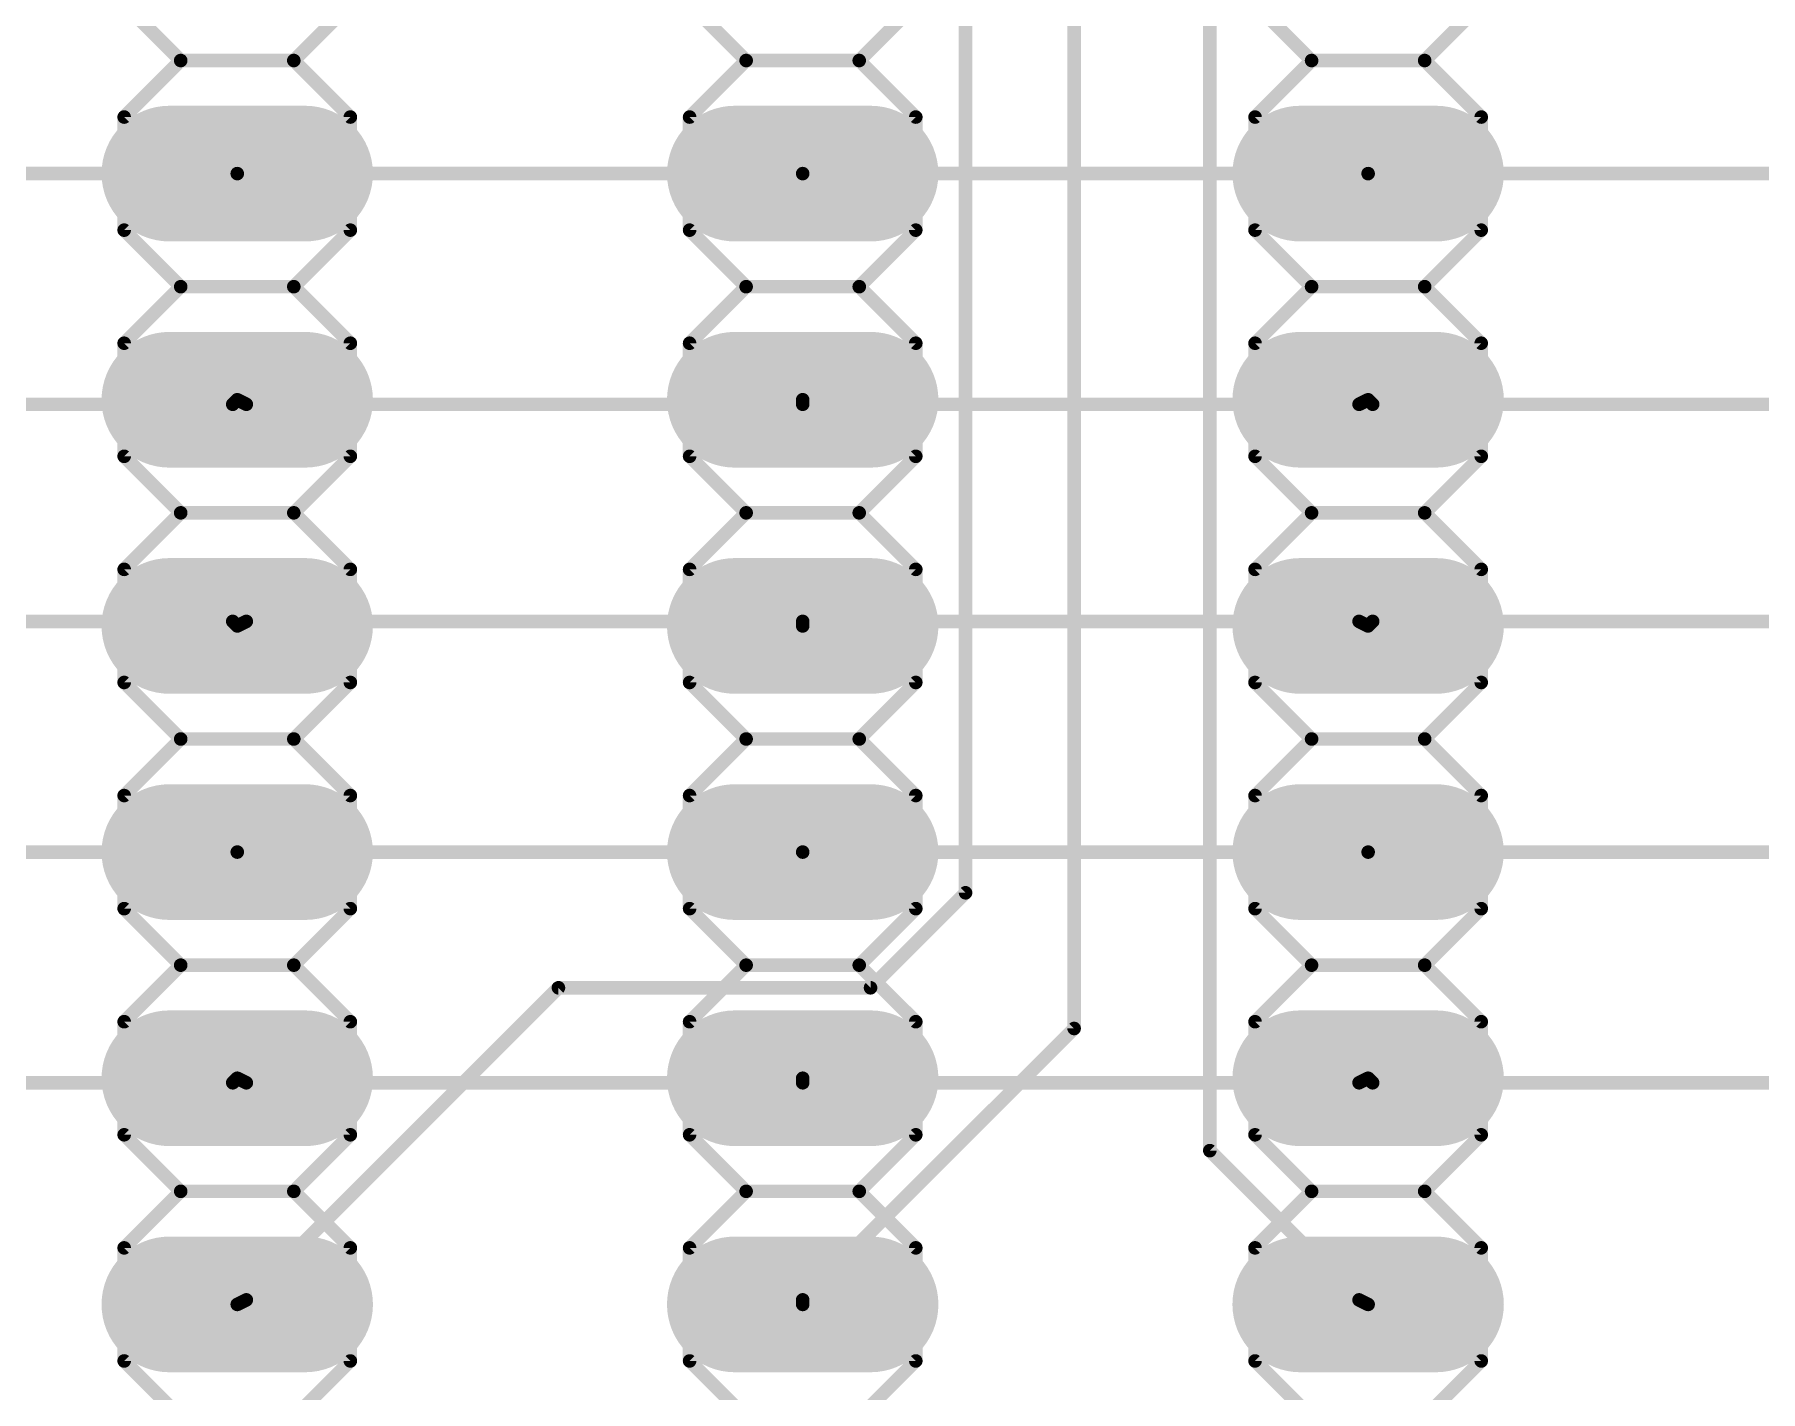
# Model space of a CAD drawing. Extents: x 0 to 5.05, y 0 to 4.04.
# Drawn here: x 1.31 to 2.073, y 0.812 to 1.412 of the extents above; entities that cross this region are included whole.
import ezdxf

# ---------------------------------------------------------------- set-up
doc = ezdxf.new("R2010")
doc.units = 0
for name, color, linetype in [('1', 12, 'CONTINUOUS'), ('16', 132, 'CONTINUOUS'), ('17', 110, 'CONTINUOUS'), ('21', 253, 'CONTINUOUS'), ('23', 53, 'CONTINUOUS'), ('51', 253, 'CONTINUOUS')]:
    doc.layers.add(name, color=color, linetype=linetype)

# ---------------------------------------------------------------- blocks, each defined once
blk = doc.blocks.new('RECT')
blk.add_solid([(-0.5, -0.5), (0.5, -0.5), (-0.5, 0.5), (0.5, 0.5)])
blk = doc.blocks.new('LONGP100')
at = {"const_width": 1}
blk.add_lwpolyline([(-0.5, 0), (0.5, 0)], dxfattribs=at)
at = {"const_width": 0.5}
for points in [[(-0.5, 0.25, 1), (-0.5, -0.25)], [(0.5, -0.25, 1), (0.5, 0.25)]]:
    blk.add_lwpolyline(points, format="xyb", dxfattribs=at)

msp = doc.modelspace()

# ---------------------------------------------------------------- linework, layer by layer
at = {"layer": '1', "const_width": 0.006}
for points in [[(1.722, 1.032), (1.722, 2.13)], [(1.83, 0.918), (1.83, 1.866)], [(1.77, 0.972), (1.77, 1.824)], [(1.4, 1.35), (1.15, 1.35)], [(1.4, 1.35), (1.65, 1.35)], [(2.15, 1.35), (1.9, 1.35)], [(1.398, 1.248), (1.4, 1.25)], [(1.404, 1.248), (1.4, 1.25)], [(1.65, 1.248), (1.65, 1.25)], [(1.902, 1.248), (1.9, 1.25)], [(1.398, 1.248), (1.152, 1.248)], [(1.404, 1.248), (1.65, 1.248)], [(2.148, 1.248), (1.902, 1.248)], [(1.398, 1.152), (1.152, 1.152)], [(1.398, 1.152), (1.4, 1.15)], [(1.404, 1.152), (1.4, 1.15)], [(1.404, 1.152), (1.65, 1.152)], [(1.65, 1.152), (1.65, 1.15)], [(1.902, 1.152), (1.9, 1.15)], [(2.148, 1.152), (1.902, 1.152)], [(1.4, 1.05), (1.15, 1.05)], [(1.4, 1.05), (1.65, 1.05)], [(2.15, 1.05), (1.9, 1.05)], [(1.68, 0.99), (1.722, 1.032)], [(1.404, 0.852), (1.542, 0.99)], [(1.542, 0.99), (1.68, 0.99)], [(1.65, 0.852), (1.77, 0.972)], [(1.398, 0.948), (1.152, 0.948)], [(1.398, 0.948), (1.4, 0.95)], [(1.902, 0.948), (1.9, 0.95)], [(2.148, 0.948), (1.902, 0.948)], [(1.896, 0.852), (1.83, 0.918)], [(1.404, 0.852), (1.4, 0.85)], [(1.65, 0.852), (1.65, 0.85)], [(1.896, 0.852), (1.9, 0.85)]]:
    msp.add_lwpolyline(points, dxfattribs=at)
at = {"layer": '1', "const_width": 0.003}
for points in [[(1.4, 1.3515, 1), (1.4, 1.3485)], [(1.4, 1.3485, 1), (1.4, 1.3515)], [(1.65, 1.3485, 1), (1.65, 1.3515)], [(1.9, 1.3515, 1), (1.9, 1.3485)], [(1.400671, 1.251342, 1), (1.399329, 1.248658)], [(1.401061, 1.248939, 1), (1.398939, 1.251061)], [(1.6515, 1.25, 1), (1.6485, 1.25)], [(1.901061, 1.251061, 1), (1.898939, 1.248939)], [(1.396939, 1.249061, 1), (1.399061, 1.246939)], [(1.398, 1.2465, 1), (1.398, 1.2495)], [(1.404, 1.2495, 1), (1.404, 1.2465)], [(1.403329, 1.246658, 1), (1.404671, 1.249342)], [(1.6485, 1.248, 1), (1.6515, 1.248)], [(1.65, 1.2465, 1), (1.65, 1.2495)], [(1.902, 1.2495, 1), (1.902, 1.2465)], [(1.900939, 1.246939, 1), (1.903061, 1.249061)], [(1.399061, 1.153061, 1), (1.396939, 1.150939)], [(1.398, 1.1505, 1), (1.398, 1.1535)], [(1.399329, 1.151342, 1), (1.400671, 1.148658)], [(1.398939, 1.148939, 1), (1.401061, 1.151061)], [(1.404, 1.1535, 1), (1.404, 1.1505)], [(1.404671, 1.150658, 1), (1.403329, 1.153342)], [(1.6515, 1.152, 1), (1.6485, 1.152)], [(1.65, 1.1505, 1), (1.65, 1.1535)], [(1.898939, 1.151061, 1), (1.901061, 1.148939)], [(1.902, 1.1535, 1), (1.902, 1.1505)], [(1.903061, 1.150939, 1), (1.900939, 1.153061)], [(1.6485, 1.15, 1), (1.6515, 1.15)], [(1.4, 1.0515, 1), (1.4, 1.0485)], [(1.4, 1.0485, 1), (1.4, 1.0515)], [(1.65, 1.0485, 1), (1.65, 1.0515)], [(1.9, 1.0515, 1), (1.9, 1.0485)], [(1.7205, 1.032, 1), (1.7235, 1.032)], [(1.723061, 1.030939, 1), (1.720939, 1.033061)], [(1.542, 0.9915, 1), (1.542, 0.9885)], [(1.543061, 0.988939, 1), (1.540939, 0.991061)], [(1.678939, 0.991061, 1), (1.681061, 0.988939)], [(1.68, 0.9885, 1), (1.68, 0.9915)], [(1.7685, 0.972, 1), (1.7715, 0.972)], [(1.771061, 0.970939, 1), (1.768939, 0.973061)], [(1.396939, 0.949061, 1), (1.399061, 0.946939)], [(1.398, 0.9465, 1), (1.398, 0.9495)], [(1.401061, 0.948939, 1), (1.398939, 0.951061)], [(1.901061, 0.951061, 1), (1.898939, 0.948939)], [(1.902, 0.9495, 1), (1.902, 0.9465)], [(1.900939, 0.946939, 1), (1.903061, 0.949061)], [(1.831061, 0.919061, 1), (1.828939, 0.916939)], [(1.8285, 0.918, 1), (1.8315, 0.918)], [(1.404671, 0.850658, 1), (1.403329, 0.853342)], [(1.6515, 0.852, 1), (1.6485, 0.852)], [(1.896671, 0.853342, 1), (1.895329, 0.850658)], [(1.399329, 0.851342, 1), (1.400671, 0.848658)], [(1.402939, 0.853061, 1), (1.405061, 0.850939)], [(1.648939, 0.853061, 1), (1.651061, 0.850939)], [(1.6485, 0.85, 1), (1.6515, 0.85)], [(1.894939, 0.850939, 1), (1.897061, 0.853061)], [(1.899329, 0.848658, 1), (1.900671, 0.851342)]]:
    msp.add_lwpolyline(points, format="xyb", dxfattribs=at)
at = {"layer": '16', "const_width": 0.006}
for points in [[(1.9, 1.35), (1.65, 1.35)], [(1.65, 1.248), (1.65, 1.25)], [(1.896, 1.248), (1.9, 1.25)], [(1.896, 1.248), (1.65, 1.248)], [(1.896, 1.152), (1.65, 1.152)], [(1.65, 1.152), (1.65, 1.15)], [(1.896, 1.152), (1.9, 1.15)], [(1.9, 1.05), (1.65, 1.05)], [(1.404, 0.948), (1.4, 0.95)], [(1.404, 0.948), (1.65, 0.948)], [(1.65, 0.948), (1.65, 0.95)], [(1.65, 0.948), (1.896, 0.948)], [(1.896, 0.948), (1.9, 0.95)]]:
    msp.add_lwpolyline(points, dxfattribs=at)
at = {"layer": '16', "const_width": 0.003}
for points in [[(1.65, 1.3515, 1), (1.65, 1.3485)], [(1.9, 1.3485, 1), (1.9, 1.3515)], [(1.6515, 1.25, 1), (1.6485, 1.25)], [(1.900671, 1.248658, 1), (1.899329, 1.251342)], [(1.65, 1.2495, 1), (1.65, 1.2465)], [(1.6485, 1.248, 1), (1.6515, 1.248)], [(1.895329, 1.249342, 1), (1.896671, 1.246658)], [(1.896, 1.2465, 1), (1.896, 1.2495)], [(1.65, 1.1535, 1), (1.65, 1.1505)], [(1.6515, 1.152, 1), (1.6485, 1.152)], [(1.896671, 1.153342, 1), (1.895329, 1.150658)], [(1.896, 1.1505, 1), (1.896, 1.1535)], [(1.899329, 1.148658, 1), (1.900671, 1.151342)], [(1.6485, 1.15, 1), (1.6515, 1.15)], [(1.65, 1.0515, 1), (1.65, 1.0485)], [(1.9, 1.0485, 1), (1.9, 1.0515)], [(1.400671, 0.951342, 1), (1.399329, 0.948658)], [(1.404, 0.9495, 1), (1.404, 0.9465)], [(1.403329, 0.946658, 1), (1.404671, 0.949342)], [(1.6515, 0.95, 1), (1.6485, 0.95)], [(1.65, 0.9495, 1), (1.65, 0.9465)], [(1.6485, 0.948, 1), (1.6515, 0.948)], [(1.65, 0.9465, 1), (1.65, 0.9495)], [(1.895329, 0.949342, 1), (1.896671, 0.946658)], [(1.896, 0.9465, 1), (1.896, 0.9495)], [(1.900671, 0.948658, 1), (1.899329, 0.951342)]]:
    msp.add_lwpolyline(points, format="xyb", dxfattribs=at)
at = {"layer": '21', "const_width": 0.006}
for points in [[(1.375, 1.4), (1.35, 1.425)], [(1.45, 1.425), (1.425, 1.4)], [(1.625, 1.4), (1.6, 1.425)], [(1.7, 1.425), (1.675, 1.4)], [(1.875, 1.4), (1.85, 1.425)], [(1.95, 1.425), (1.925, 1.4)], [(1.35, 1.375), (1.375, 1.4)], [(1.425, 1.4), (1.375, 1.4)], [(1.425, 1.4), (1.45, 1.375)], [(1.6, 1.375), (1.625, 1.4)], [(1.675, 1.4), (1.625, 1.4)], [(1.675, 1.4), (1.7, 1.375)], [(1.85, 1.375), (1.875, 1.4)], [(1.925, 1.4), (1.875, 1.4)], [(1.925, 1.4), (1.95, 1.375)], [(1.35, 1.325), (1.35, 1.375)], [(1.45, 1.375), (1.45, 1.325)], [(1.6, 1.325), (1.6, 1.375)], [(1.7, 1.375), (1.7, 1.325)], [(1.85, 1.325), (1.85, 1.375)], [(1.95, 1.375), (1.95, 1.325)], [(1.375, 1.3), (1.35, 1.325)], [(1.45, 1.325), (1.425, 1.3)], [(1.625, 1.3), (1.6, 1.325)], [(1.7, 1.325), (1.675, 1.3)], [(1.875, 1.3), (1.85, 1.325)], [(1.95, 1.325), (1.925, 1.3)], [(1.375, 1.3), (1.35, 1.275)], [(1.425, 1.3), (1.375, 1.3)], [(1.45, 1.275), (1.425, 1.3)], [(1.625, 1.3), (1.6, 1.275)], [(1.675, 1.3), (1.625, 1.3)], [(1.7, 1.275), (1.675, 1.3)], [(1.875, 1.3), (1.85, 1.275)], [(1.925, 1.3), (1.875, 1.3)], [(1.95, 1.275), (1.925, 1.3)], [(1.35, 1.225), (1.35, 1.275)], [(1.45, 1.275), (1.45, 1.225)], [(1.6, 1.225), (1.6, 1.275)], [(1.7, 1.275), (1.7, 1.225)], [(1.85, 1.225), (1.85, 1.275)], [(1.95, 1.275), (1.95, 1.225)], [(1.375, 1.2), (1.35, 1.225)], [(1.45, 1.225), (1.425, 1.2)], [(1.625, 1.2), (1.6, 1.225)], [(1.7, 1.225), (1.675, 1.2)], [(1.875, 1.2), (1.85, 1.225)], [(1.95, 1.225), (1.925, 1.2)], [(1.35, 1.175), (1.375, 1.2)], [(1.425, 1.2), (1.375, 1.2)], [(1.425, 1.2), (1.45, 1.175)], [(1.6, 1.175), (1.625, 1.2)], [(1.675, 1.2), (1.625, 1.2)], [(1.675, 1.2), (1.7, 1.175)], [(1.85, 1.175), (1.875, 1.2)], [(1.925, 1.2), (1.875, 1.2)], [(1.925, 1.2), (1.95, 1.175)], [(1.35, 1.125), (1.35, 1.175)], [(1.45, 1.175), (1.45, 1.125)], [(1.6, 1.125), (1.6, 1.175)], [(1.7, 1.175), (1.7, 1.125)], [(1.85, 1.125), (1.85, 1.175)], [(1.95, 1.175), (1.95, 1.125)], [(1.375, 1.1), (1.35, 1.125)], [(1.45, 1.125), (1.425, 1.1)], [(1.625, 1.1), (1.6, 1.125)], [(1.7, 1.125), (1.675, 1.1)], [(1.875, 1.1), (1.85, 1.125)], [(1.95, 1.125), (1.925, 1.1)], [(1.35, 1.075), (1.375, 1.1)], [(1.425, 1.1), (1.375, 1.1)], [(1.425, 1.1), (1.45, 1.075)], [(1.6, 1.075), (1.625, 1.1)], [(1.675, 1.1), (1.625, 1.1)], [(1.675, 1.1), (1.7, 1.075)], [(1.85, 1.075), (1.875, 1.1)], [(1.925, 1.1), (1.875, 1.1)], [(1.925, 1.1), (1.95, 1.075)], [(1.35, 1.025), (1.35, 1.075)], [(1.45, 1.075), (1.45, 1.025)], [(1.6, 1.025), (1.6, 1.075)], [(1.7, 1.075), (1.7, 1.025)], [(1.85, 1.025), (1.85, 1.075)], [(1.95, 1.075), (1.95, 1.025)], [(1.375, 1), (1.35, 1.025)], [(1.45, 1.025), (1.425, 1)], [(1.625, 1), (1.6, 1.025)], [(1.7, 1.025), (1.675, 1)], [(1.875, 1), (1.85, 1.025)], [(1.95, 1.025), (1.925, 1)], [(1.375, 1), (1.35, 0.975)], [(1.425, 1), (1.375, 1)], [(1.45, 0.975), (1.425, 1)], [(1.625, 1), (1.6, 0.975)], [(1.675, 1), (1.625, 1)], [(1.7, 0.975), (1.675, 1)], [(1.875, 1), (1.85, 0.975)], [(1.925, 1), (1.875, 1)], [(1.95, 0.975), (1.925, 1)], [(1.35, 0.925), (1.35, 0.975)], [(1.45, 0.975), (1.45, 0.925)], [(1.6, 0.925), (1.6, 0.975)], [(1.7, 0.975), (1.7, 0.925)], [(1.85, 0.925), (1.85, 0.975)], [(1.95, 0.975), (1.95, 0.925)], [(1.375, 0.9), (1.35, 0.925)], [(1.45, 0.925), (1.425, 0.9)], [(1.625, 0.9), (1.6, 0.925)], [(1.7, 0.925), (1.675, 0.9)], [(1.875, 0.9), (1.85, 0.925)], [(1.95, 0.925), (1.925, 0.9)], [(1.35, 0.875), (1.375, 0.9)], [(1.425, 0.9), (1.375, 0.9)], [(1.425, 0.9), (1.45, 0.875)], [(1.6, 0.875), (1.625, 0.9)], [(1.675, 0.9), (1.625, 0.9)], [(1.675, 0.9), (1.7, 0.875)], [(1.85, 0.875), (1.875, 0.9)], [(1.925, 0.9), (1.875, 0.9)], [(1.925, 0.9), (1.95, 0.875)], [(1.35, 0.825), (1.35, 0.875)], [(1.45, 0.875), (1.45, 0.825)], [(1.6, 0.825), (1.6, 0.875)], [(1.7, 0.875), (1.7, 0.825)], [(1.85, 0.825), (1.85, 0.875)], [(1.95, 0.875), (1.95, 0.825)], [(1.375, 0.8), (1.35, 0.825)], [(1.45, 0.825), (1.425, 0.8)], [(1.625, 0.8), (1.6, 0.825)], [(1.7, 0.825), (1.675, 0.8)], [(1.875, 0.8), (1.85, 0.825)], [(1.95, 0.825), (1.925, 0.8)]]:
    msp.add_lwpolyline(points, dxfattribs=at)
at = {"layer": '21', "const_width": 0.003}
for points in [[(1.375, 1.4015, 1), (1.375, 1.3985)], [(1.376061, 1.398939, 1), (1.373939, 1.401061)], [(1.373939, 1.398939, 1), (1.376061, 1.401061)], [(1.426061, 1.401061, 1), (1.423939, 1.398939)], [(1.423939, 1.401061, 1), (1.426061, 1.398939)], [(1.425, 1.3985, 1), (1.425, 1.4015)], [(1.625, 1.4015, 1), (1.625, 1.3985)], [(1.626061, 1.398939, 1), (1.623939, 1.401061)], [(1.623939, 1.398939, 1), (1.626061, 1.401061)], [(1.676061, 1.401061, 1), (1.673939, 1.398939)], [(1.673939, 1.401061, 1), (1.676061, 1.398939)], [(1.675, 1.3985, 1), (1.675, 1.4015)], [(1.875, 1.4015, 1), (1.875, 1.3985)], [(1.876061, 1.398939, 1), (1.873939, 1.401061)], [(1.873939, 1.398939, 1), (1.876061, 1.401061)], [(1.926061, 1.401061, 1), (1.923939, 1.398939)], [(1.923939, 1.401061, 1), (1.926061, 1.398939)], [(1.925, 1.3985, 1), (1.925, 1.4015)], [(1.3515, 1.375, 1), (1.3485, 1.375)], [(1.348939, 1.376061, 1), (1.351061, 1.373939)], [(1.4515, 1.375, 1), (1.4485, 1.375)], [(1.448939, 1.373939, 1), (1.451061, 1.376061)], [(1.6015, 1.375, 1), (1.5985, 1.375)], [(1.598939, 1.376061, 1), (1.601061, 1.373939)], [(1.7015, 1.375, 1), (1.6985, 1.375)], [(1.698939, 1.373939, 1), (1.701061, 1.376061)], [(1.8515, 1.375, 1), (1.8485, 1.375)], [(1.848939, 1.376061, 1), (1.851061, 1.373939)], [(1.9515, 1.375, 1), (1.9485, 1.375)], [(1.948939, 1.373939, 1), (1.951061, 1.376061)], [(1.351061, 1.326061, 1), (1.348939, 1.323939)], [(1.451061, 1.323939, 1), (1.448939, 1.326061)], [(1.601061, 1.326061, 1), (1.598939, 1.323939)], [(1.701061, 1.323939, 1), (1.698939, 1.326061)], [(1.851061, 1.326061, 1), (1.848939, 1.323939)], [(1.951061, 1.323939, 1), (1.948939, 1.326061)], [(1.3485, 1.325, 1), (1.3515, 1.325)], [(1.4485, 1.325, 1), (1.4515, 1.325)], [(1.5985, 1.325, 1), (1.6015, 1.325)], [(1.6985, 1.325, 1), (1.7015, 1.325)], [(1.8485, 1.325, 1), (1.8515, 1.325)], [(1.9485, 1.325, 1), (1.9515, 1.325)], [(1.375, 1.3015, 1), (1.375, 1.2985)], [(1.376061, 1.298939, 1), (1.373939, 1.301061)], [(1.373939, 1.298939, 1), (1.376061, 1.301061)], [(1.426061, 1.301061, 1), (1.423939, 1.298939)], [(1.423939, 1.301061, 1), (1.426061, 1.298939)], [(1.425, 1.2985, 1), (1.425, 1.3015)], [(1.625, 1.3015, 1), (1.625, 1.2985)], [(1.626061, 1.298939, 1), (1.623939, 1.301061)], [(1.623939, 1.298939, 1), (1.626061, 1.301061)], [(1.676061, 1.301061, 1), (1.673939, 1.298939)], [(1.673939, 1.301061, 1), (1.676061, 1.298939)], [(1.675, 1.2985, 1), (1.675, 1.3015)], [(1.875, 1.3015, 1), (1.875, 1.2985)], [(1.876061, 1.298939, 1), (1.873939, 1.301061)], [(1.873939, 1.298939, 1), (1.876061, 1.301061)], [(1.926061, 1.301061, 1), (1.923939, 1.298939)], [(1.923939, 1.301061, 1), (1.926061, 1.298939)], [(1.925, 1.2985, 1), (1.925, 1.3015)], [(1.3515, 1.275, 1), (1.3485, 1.275)], [(1.348939, 1.276061, 1), (1.351061, 1.273939)], [(1.4515, 1.275, 1), (1.4485, 1.275)], [(1.448939, 1.273939, 1), (1.451061, 1.276061)], [(1.6015, 1.275, 1), (1.5985, 1.275)], [(1.598939, 1.276061, 1), (1.601061, 1.273939)], [(1.7015, 1.275, 1), (1.6985, 1.275)], [(1.698939, 1.273939, 1), (1.701061, 1.276061)], [(1.8515, 1.275, 1), (1.8485, 1.275)], [(1.848939, 1.276061, 1), (1.851061, 1.273939)], [(1.9515, 1.275, 1), (1.9485, 1.275)], [(1.948939, 1.273939, 1), (1.951061, 1.276061)], [(1.351061, 1.226061, 1), (1.348939, 1.223939)], [(1.3485, 1.225, 1), (1.3515, 1.225)], [(1.4485, 1.225, 1), (1.4515, 1.225)], [(1.451061, 1.223939, 1), (1.448939, 1.226061)], [(1.601061, 1.226061, 1), (1.598939, 1.223939)], [(1.5985, 1.225, 1), (1.6015, 1.225)], [(1.6985, 1.225, 1), (1.7015, 1.225)], [(1.701061, 1.223939, 1), (1.698939, 1.226061)], [(1.851061, 1.226061, 1), (1.848939, 1.223939)], [(1.8485, 1.225, 1), (1.8515, 1.225)], [(1.9485, 1.225, 1), (1.9515, 1.225)], [(1.951061, 1.223939, 1), (1.948939, 1.226061)], [(1.375, 1.2015, 1), (1.375, 1.1985)], [(1.376061, 1.198939, 1), (1.373939, 1.201061)], [(1.373939, 1.198939, 1), (1.376061, 1.201061)], [(1.426061, 1.201061, 1), (1.423939, 1.198939)], [(1.423939, 1.201061, 1), (1.426061, 1.198939)], [(1.425, 1.1985, 1), (1.425, 1.2015)], [(1.625, 1.2015, 1), (1.625, 1.1985)], [(1.626061, 1.198939, 1), (1.623939, 1.201061)], [(1.623939, 1.198939, 1), (1.626061, 1.201061)], [(1.676061, 1.201061, 1), (1.673939, 1.198939)], [(1.673939, 1.201061, 1), (1.676061, 1.198939)], [(1.675, 1.1985, 1), (1.675, 1.2015)], [(1.875, 1.2015, 1), (1.875, 1.1985)], [(1.876061, 1.198939, 1), (1.873939, 1.201061)], [(1.873939, 1.198939, 1), (1.876061, 1.201061)], [(1.926061, 1.201061, 1), (1.923939, 1.198939)], [(1.923939, 1.201061, 1), (1.926061, 1.198939)], [(1.925, 1.1985, 1), (1.925, 1.2015)], [(1.3515, 1.175, 1), (1.3485, 1.175)], [(1.348939, 1.176061, 1), (1.351061, 1.173939)], [(1.4515, 1.175, 1), (1.4485, 1.175)], [(1.448939, 1.173939, 1), (1.451061, 1.176061)], [(1.6015, 1.175, 1), (1.5985, 1.175)], [(1.598939, 1.176061, 1), (1.601061, 1.173939)], [(1.7015, 1.175, 1), (1.6985, 1.175)], [(1.698939, 1.173939, 1), (1.701061, 1.176061)], [(1.8515, 1.175, 1), (1.8485, 1.175)], [(1.848939, 1.176061, 1), (1.851061, 1.173939)], [(1.9515, 1.175, 1), (1.9485, 1.175)], [(1.948939, 1.173939, 1), (1.951061, 1.176061)], [(1.351061, 1.126061, 1), (1.348939, 1.123939)], [(1.3485, 1.125, 1), (1.3515, 1.125)], [(1.4485, 1.125, 1), (1.4515, 1.125)], [(1.451061, 1.123939, 1), (1.448939, 1.126061)], [(1.601061, 1.126061, 1), (1.598939, 1.123939)], [(1.5985, 1.125, 1), (1.6015, 1.125)], [(1.6985, 1.125, 1), (1.7015, 1.125)], [(1.701061, 1.123939, 1), (1.698939, 1.126061)], [(1.851061, 1.126061, 1), (1.848939, 1.123939)], [(1.8485, 1.125, 1), (1.8515, 1.125)], [(1.9485, 1.125, 1), (1.9515, 1.125)], [(1.951061, 1.123939, 1), (1.948939, 1.126061)], [(1.375, 1.1015, 1), (1.375, 1.0985)], [(1.376061, 1.098939, 1), (1.373939, 1.101061)], [(1.373939, 1.098939, 1), (1.376061, 1.101061)], [(1.426061, 1.101061, 1), (1.423939, 1.098939)], [(1.423939, 1.101061, 1), (1.426061, 1.098939)], [(1.425, 1.0985, 1), (1.425, 1.1015)], [(1.625, 1.1015, 1), (1.625, 1.0985)], [(1.626061, 1.098939, 1), (1.623939, 1.101061)], [(1.623939, 1.098939, 1), (1.626061, 1.101061)], [(1.676061, 1.101061, 1), (1.673939, 1.098939)], [(1.673939, 1.101061, 1), (1.676061, 1.098939)], [(1.675, 1.0985, 1), (1.675, 1.1015)], [(1.875, 1.1015, 1), (1.875, 1.0985)], [(1.876061, 1.098939, 1), (1.873939, 1.101061)], [(1.873939, 1.098939, 1), (1.876061, 1.101061)], [(1.926061, 1.101061, 1), (1.923939, 1.098939)], [(1.923939, 1.101061, 1), (1.926061, 1.098939)], [(1.925, 1.0985, 1), (1.925, 1.1015)], [(1.3515, 1.075, 1), (1.3485, 1.075)], [(1.348939, 1.076061, 1), (1.351061, 1.073939)], [(1.4515, 1.075, 1), (1.4485, 1.075)], [(1.448939, 1.073939, 1), (1.451061, 1.076061)], [(1.6015, 1.075, 1), (1.5985, 1.075)], [(1.598939, 1.076061, 1), (1.601061, 1.073939)], [(1.7015, 1.075, 1), (1.6985, 1.075)], [(1.698939, 1.073939, 1), (1.701061, 1.076061)], [(1.8515, 1.075, 1), (1.8485, 1.075)], [(1.848939, 1.076061, 1), (1.851061, 1.073939)], [(1.9515, 1.075, 1), (1.9485, 1.075)], [(1.948939, 1.073939, 1), (1.951061, 1.076061)], [(1.351061, 1.026061, 1), (1.348939, 1.023939)], [(1.3485, 1.025, 1), (1.3515, 1.025)], [(1.4485, 1.025, 1), (1.4515, 1.025)], [(1.451061, 1.023939, 1), (1.448939, 1.026061)], [(1.601061, 1.026061, 1), (1.598939, 1.023939)], [(1.5985, 1.025, 1), (1.6015, 1.025)], [(1.6985, 1.025, 1), (1.7015, 1.025)], [(1.701061, 1.023939, 1), (1.698939, 1.026061)], [(1.851061, 1.026061, 1), (1.848939, 1.023939)], [(1.8485, 1.025, 1), (1.8515, 1.025)], [(1.9485, 1.025, 1), (1.9515, 1.025)], [(1.951061, 1.023939, 1), (1.948939, 1.026061)], [(1.375, 1.0015, 1), (1.375, 0.9985)], [(1.376061, 0.998939, 1), (1.373939, 1.001061)], [(1.373939, 0.998939, 1), (1.376061, 1.001061)], [(1.426061, 1.001061, 1), (1.423939, 0.998939)], [(1.423939, 1.001061, 1), (1.426061, 0.998939)], [(1.425, 0.9985, 1), (1.425, 1.0015)], [(1.625, 1.0015, 1), (1.625, 0.9985)], [(1.626061, 0.998939, 1), (1.623939, 1.001061)], [(1.623939, 0.998939, 1), (1.626061, 1.001061)], [(1.676061, 1.001061, 1), (1.673939, 0.998939)], [(1.673939, 1.001061, 1), (1.676061, 0.998939)], [(1.675, 0.9985, 1), (1.675, 1.0015)], [(1.875, 1.0015, 1), (1.875, 0.9985)], [(1.876061, 0.998939, 1), (1.873939, 1.001061)], [(1.873939, 0.998939, 1), (1.876061, 1.001061)], [(1.926061, 1.001061, 1), (1.923939, 0.998939)], [(1.923939, 1.001061, 1), (1.926061, 0.998939)], [(1.925, 0.9985, 1), (1.925, 1.0015)], [(1.3515, 0.975, 1), (1.3485, 0.975)], [(1.348939, 0.976061, 1), (1.351061, 0.973939)], [(1.4515, 0.975, 1), (1.4485, 0.975)], [(1.448939, 0.973939, 1), (1.451061, 0.976061)], [(1.6015, 0.975, 1), (1.5985, 0.975)], [(1.598939, 0.976061, 1), (1.601061, 0.973939)], [(1.7015, 0.975, 1), (1.6985, 0.975)], [(1.698939, 0.973939, 1), (1.701061, 0.976061)], [(1.8515, 0.975, 1), (1.8485, 0.975)], [(1.848939, 0.976061, 1), (1.851061, 0.973939)], [(1.9515, 0.975, 1), (1.9485, 0.975)], [(1.948939, 0.973939, 1), (1.951061, 0.976061)], [(1.351061, 0.926061, 1), (1.348939, 0.923939)], [(1.3485, 0.925, 1), (1.3515, 0.925)], [(1.4485, 0.925, 1), (1.4515, 0.925)], [(1.451061, 0.923939, 1), (1.448939, 0.926061)], [(1.601061, 0.926061, 1), (1.598939, 0.923939)], [(1.5985, 0.925, 1), (1.6015, 0.925)], [(1.6985, 0.925, 1), (1.7015, 0.925)], [(1.701061, 0.923939, 1), (1.698939, 0.926061)], [(1.851061, 0.926061, 1), (1.848939, 0.923939)], [(1.8485, 0.925, 1), (1.8515, 0.925)], [(1.9485, 0.925, 1), (1.9515, 0.925)], [(1.951061, 0.923939, 1), (1.948939, 0.926061)], [(1.375, 0.9015, 1), (1.375, 0.8985)], [(1.376061, 0.898939, 1), (1.373939, 0.901061)], [(1.373939, 0.898939, 1), (1.376061, 0.901061)], [(1.426061, 0.901061, 1), (1.423939, 0.898939)], [(1.423939, 0.901061, 1), (1.426061, 0.898939)], [(1.425, 0.8985, 1), (1.425, 0.9015)], [(1.625, 0.9015, 1), (1.625, 0.8985)], [(1.626061, 0.898939, 1), (1.623939, 0.901061)], [(1.623939, 0.898939, 1), (1.626061, 0.901061)], [(1.676061, 0.901061, 1), (1.673939, 0.898939)], [(1.673939, 0.901061, 1), (1.676061, 0.898939)], [(1.675, 0.8985, 1), (1.675, 0.9015)], [(1.875, 0.9015, 1), (1.875, 0.8985)], [(1.876061, 0.898939, 1), (1.873939, 0.901061)], [(1.873939, 0.898939, 1), (1.876061, 0.901061)], [(1.926061, 0.901061, 1), (1.923939, 0.898939)], [(1.923939, 0.901061, 1), (1.926061, 0.898939)], [(1.925, 0.8985, 1), (1.925, 0.9015)], [(1.3515, 0.875, 1), (1.3485, 0.875)], [(1.4515, 0.875, 1), (1.4485, 0.875)], [(1.6015, 0.875, 1), (1.5985, 0.875)], [(1.7015, 0.875, 1), (1.6985, 0.875)], [(1.8515, 0.875, 1), (1.8485, 0.875)], [(1.9515, 0.875, 1), (1.9485, 0.875)], [(1.348939, 0.876061, 1), (1.351061, 0.873939)], [(1.448939, 0.873939, 1), (1.451061, 0.876061)], [(1.598939, 0.876061, 1), (1.601061, 0.873939)], [(1.698939, 0.873939, 1), (1.701061, 0.876061)], [(1.848939, 0.876061, 1), (1.851061, 0.873939)], [(1.948939, 0.873939, 1), (1.951061, 0.876061)], [(1.351061, 0.826061, 1), (1.348939, 0.823939)], [(1.3485, 0.825, 1), (1.3515, 0.825)], [(1.4485, 0.825, 1), (1.4515, 0.825)], [(1.451061, 0.823939, 1), (1.448939, 0.826061)], [(1.601061, 0.826061, 1), (1.598939, 0.823939)], [(1.5985, 0.825, 1), (1.6015, 0.825)], [(1.6985, 0.825, 1), (1.7015, 0.825)], [(1.701061, 0.823939, 1), (1.698939, 0.826061)], [(1.851061, 0.826061, 1), (1.848939, 0.823939)], [(1.8485, 0.825, 1), (1.8515, 0.825)], [(1.9485, 0.825, 1), (1.9515, 0.825)], [(1.951061, 0.823939, 1), (1.948939, 0.826061)]]:
    msp.add_lwpolyline(points, format="xyb", dxfattribs=at)
at = {"layer": '23'}
for p in [(1.4, 1.15), (1.65, 1.15), (1.9, 1.15)]:
    msp.add_point(p, dxfattribs=at)

# ---------------------------------------------------------------- block references
at = {"layer": '17', "xscale": 0.06, "yscale": 0.06}
for p in [(1.4, 1.35), (1.4, 1.35), (1.65, 1.35), (1.65, 1.35), (1.9, 1.35), (1.9, 1.35), (1.4, 1.25), (1.4, 1.25), (1.65, 1.25), (1.65, 1.25), (1.9, 1.25), (1.9, 1.25), (1.4, 1.15), (1.4, 1.15), (1.65, 1.15), (1.65, 1.15), (1.9, 1.15), (1.9, 1.15), (1.4, 1.05), (1.4, 1.05), (1.65, 1.05), (1.65, 1.05), (1.9, 1.05), (1.9, 1.05), (1.4, 0.95), (1.4, 0.95), (1.65, 0.95), (1.65, 0.95), (1.9, 0.95), (1.9, 0.95), (1.4, 0.85), (1.4, 0.85), (1.65, 0.85), (1.65, 0.85), (1.9, 0.85), (1.9, 0.85)]:
    msp.add_blockref('LONGP100', p, dxfattribs=at)
at = {"layer": '51', "xscale": 0.02, "yscale": 0.02, "rotation": 270}
for p in [(1.4, 1.35), (1.65, 1.35), (1.9, 1.35), (1.4, 1.25), (1.65, 1.25), (1.9, 1.25), (1.4, 1.15), (1.65, 1.15), (1.9, 1.15), (1.4, 1.05), (1.65, 1.05), (1.9, 1.05), (1.4, 0.95), (1.65, 0.95), (1.9, 0.95), (1.4, 0.85), (1.65, 0.85), (1.9, 0.85)]:
    msp.add_blockref('RECT', p, dxfattribs=at)

doc.saveas('drawing.dxf')
